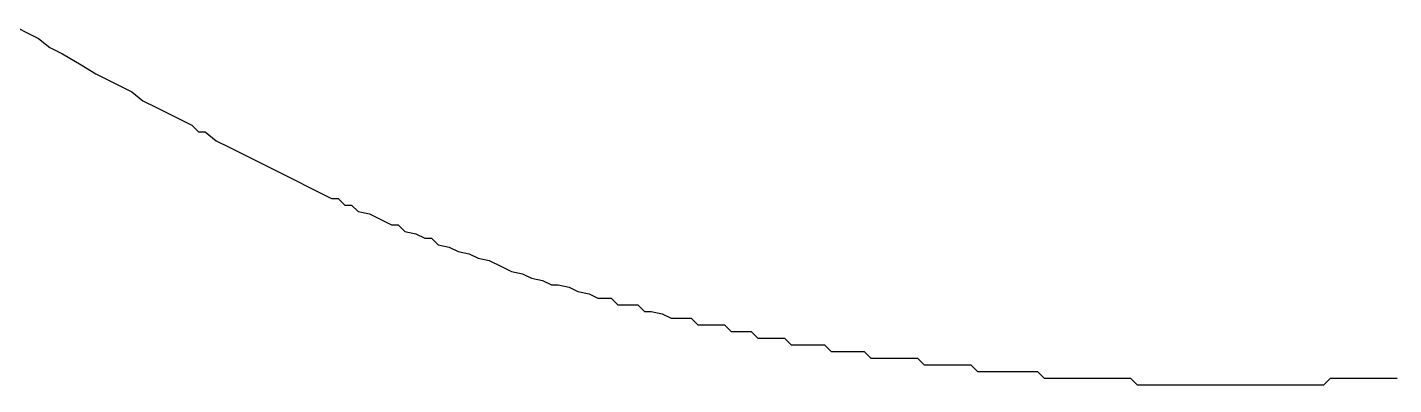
# Model space of a CAD drawing. Extents: x 0.5 to 4.01, y 0.5 to 4.16.
# Drawn here: x 2.644 to 3.328, y 3.95 to 4.129 of the extents above; entities that cross this region are included whole.
import ezdxf

# ---------------------------------------------------------------- set-up
doc = ezdxf.new("R2010")
doc.units = 0

msp = doc.modelspace()

# ---------------------------------------------------------------- linework, layer by layer
at = {"color": 1}
for p, q in [((2.63867, 4.129, -0.05432), (2.64533, 4.12567, -0.0546)), ((2.64533, 4.12567, -0.0546), (2.65, 4.12333, -0.05518)), ((2.65, 4.12333, -0.05518), (2.65556, 4.11889, -0.05453)), ((2.65556, 4.11889, -0.05453), (2.662, 4.11567, -0.05432)), ((2.662, 4.11567, -0.05432), (2.67124, 4.11021, -0.05443)), ((2.67124, 4.11021, -0.05443), (2.67867, 4.10567, -0.05432)), ((2.67867, 4.10567, -0.05432), (2.68533, 4.10233, -0.05432)), ((2.68533, 4.10233, -0.05432), (2.692, 4.099, -0.0546)), ((2.692, 4.099, -0.0546), (2.69667, 4.09667, -0.05518)), ((2.69667, 4.09667, -0.05518), (2.70222, 4.09222, -0.05453)), ((2.70222, 4.09222, -0.05453), (2.70867, 4.089, -0.05432)), ((2.70867, 4.089, -0.05432), (2.71533, 4.08567, -0.05432)), ((2.71533, 4.08567, -0.05432), (2.722, 4.08233, -0.0546)), ((2.722, 4.08233, -0.0546), (2.72667, 4.08, -0.05518)), ((2.72667, 4.08, -0.05518), (2.73, 4.07667, -0.05518)), ((2.73, 4.07667, -0.05518), (2.73333, 4.07667, -0.05518)), ((2.73333, 4.07667, -0.05518), (2.73889, 4.07222, -0.05453)), ((2.73889, 4.07222, -0.05453), (2.74533, 4.069, -0.05432)), ((2.74533, 4.069, -0.05432), (2.752, 4.06567, -0.05435)), ((2.752, 4.06567, -0.05435), (2.75867, 4.06233, -0.05432)), ((2.75867, 4.06233, -0.05432), (2.76533, 4.059, -0.05432)), ((2.76533, 4.059, -0.05432), (2.772, 4.05567, -0.05432)), ((2.772, 4.05567, -0.05432), (2.77867, 4.05233, -0.05432)), ((2.77867, 4.05233, -0.05432), (2.78533, 4.049, -0.05432)), ((2.78533, 4.049, -0.05432), (2.792, 4.04567, -0.05435)), ((2.792, 4.04567, -0.05435), (2.79667, 4.04333, -0.05518)), ((2.79667, 4.04333, -0.05518), (2.8, 4.04333, -0.05497)), ((2.8, 4.04333, -0.05497), (2.80333, 4.04, -0.05518)), ((2.80333, 4.04, -0.05518), (2.80667, 4.04, -0.05518)), ((2.80667, 4.04, -0.05518), (2.81, 4.03667, -0.05497)), ((2.81, 4.03667, -0.05497), (2.81556, 4.03556, -0.05426)), ((2.81556, 4.03556, -0.05426), (2.822, 4.03233, -0.05435)), ((2.822, 4.03233, -0.05435), (2.82667, 4.03, -0.05518)), ((2.82667, 4.03, -0.05518), (2.83, 4.03, -0.05497)), ((2.83, 4.03, -0.05497), (2.83333, 4.02667, -0.05497)), ((2.83333, 4.02667, -0.05497), (2.83889, 4.02556, -0.05429)), ((2.83889, 4.02556, -0.05429), (2.84333, 4.02333, -0.05518)), ((2.84333, 4.02333, -0.05518), (2.84667, 4.02333, -0.05497)), ((2.84667, 4.02333, -0.05497), (2.85, 4.02, -0.05497)), ((2.85, 4.02, -0.05497), (2.85556, 4.01889, -0.05429)), ((2.85556, 4.01889, -0.05429), (2.86, 4.01667, -0.05497)), ((2.86, 4.01667, -0.05497), (2.86556, 4.01556, -0.05423)), ((2.86556, 4.01556, -0.05423), (2.87, 4.01333, -0.05497)), ((2.87, 4.01333, -0.05497), (2.87556, 4.01222, -0.05419)), ((2.87556, 4.01222, -0.05419), (2.882, 4.009, -0.05435)), ((2.882, 4.009, -0.05435), (2.88667, 4.00667, -0.05497)), ((2.88667, 4.00667, -0.05497), (2.89222, 4.00556, -0.05423)), ((2.89222, 4.00556, -0.05423), (2.89667, 4.00333, -0.05497)), ((2.89667, 4.00333, -0.05497), (2.90222, 4.00222, -0.05419)), ((2.90222, 4.00222, -0.05419), (2.90667, 4, -0.05426)), ((2.90667, 4, -0.05426), (2.91, 4, -0.05497)), ((2.91, 4, -0.05497), (2.91556, 3.99889, -0.05395)), ((2.91556, 3.99889, -0.05395), (2.92, 3.99667, -0.05497)), ((2.92, 3.99667, -0.05497), (2.92556, 3.99556, -0.05423)), ((2.92556, 3.99556, -0.05423), (2.93, 3.99333, -0.05497)), ((2.93, 3.99333, -0.05497), (2.93333, 3.99333, -0.05497)), ((2.93333, 3.99333, -0.05497), (2.93667, 3.99333, -0.05426)), ((2.93667, 3.99333, -0.05426), (2.94, 3.99, -0.05426)), ((2.94, 3.99, -0.05426), (2.94333, 3.99, -0.05497)), ((2.94333, 3.99, -0.05497), (2.94667, 3.99, -0.05497)), ((2.94667, 3.99, -0.05497), (2.95, 3.99, -0.05426)), ((2.95, 3.99, -0.05426), (2.95333, 3.98667, -0.05426)), ((2.95333, 3.98667, -0.05426), (2.95667, 3.98667, -0.05497)), ((2.95667, 3.98667, -0.05497), (2.96222, 3.98556, -0.05419)), ((2.96222, 3.98556, -0.05419), (2.96667, 3.98333, -0.05426)), ((2.96667, 3.98333, -0.05426), (2.97, 3.98333, -0.05497)), ((2.97, 3.98333, -0.05497), (2.97333, 3.98333, -0.05426)), ((2.97333, 3.98333, -0.05426), (2.97667, 3.98333, -0.05375)), ((2.97667, 3.98333, -0.05375), (2.98, 3.98, -0.05426)), ((2.98, 3.98, -0.05426), (2.98333, 3.98, -0.05497)), ((2.98333, 3.98, -0.05497), (2.98667, 3.98, -0.05497)), ((2.98667, 3.98, -0.05497), (2.99, 3.98, -0.05426)), ((2.99, 3.98, -0.05426), (2.99333, 3.98, -0.05375)), ((2.99333, 3.98, -0.05375), (2.99667, 3.97667, -0.05426)), ((2.99667, 3.97667, -0.05426), (3, 3.97667, -0.05497)), ((3, 3.97667, -0.05497), (3.00333, 3.97667, -0.05426)), ((3.00333, 3.97667, -0.05426), (3.00667, 3.97667, -0.05375)), ((3.00667, 3.97667, -0.05375), (3.01, 3.97333, -0.05375)), ((3.01, 3.97333, -0.05375), (3.01333, 3.97333, -0.05426)), ((3.01333, 3.97333, -0.05426), (3.01667, 3.97333, -0.05497)), ((3.01667, 3.97333, -0.05497), (3.02, 3.97333, -0.05426)), ((3.02, 3.97333, -0.05426), (3.02333, 3.97333, -0.05375)), ((3.02333, 3.97333, -0.05375), (3.02667, 3.97, -0.05375)), ((3.02667, 3.97, -0.05375), (3.03, 3.97, -0.05426)), ((3.03, 3.97, -0.05426), (3.03333, 3.97, -0.05497)), ((3.03333, 3.97, -0.05497), (3.03667, 3.97, -0.05497)), ((3.03667, 3.97, -0.05497), (3.04, 3.97, -0.05426)), ((3.04, 3.97, -0.05426), (3.04333, 3.97, -0.05375)), ((3.04333, 3.97, -0.05375), (3.04667, 3.96667, -0.05375)), ((3.04667, 3.96667, -0.05375), (3.05, 3.96667, -0.05426)), ((3.05, 3.96667, -0.05426), (3.05333, 3.96667, -0.05497)), ((3.05333, 3.96667, -0.05497), (3.05667, 3.96667, -0.05497)), ((3.05667, 3.96667, -0.05497), (3.06, 3.96667, -0.05426)), ((3.06, 3.96667, -0.05426), (3.06333, 3.96667, -0.05375)), ((3.06333, 3.96667, -0.05375), (3.06667, 3.96333, -0.05375)), ((3.06667, 3.96333, -0.05375), (3.07, 3.96333, -0.05426)), ((3.07, 3.96333, -0.05426), (3.07333, 3.96333, -0.05497)), ((3.07333, 3.96333, -0.05497), (3.07667, 3.96333, -0.05588)), ((3.07667, 3.96333, -0.05588), (3.08, 3.96333, -0.05497)), ((3.08, 3.96333, -0.05497), (3.08333, 3.96333, -0.05426)), ((3.08333, 3.96333, -0.05426), (3.08667, 3.96333, -0.05375)), ((3.08667, 3.96333, -0.05375), (3.09, 3.96333, -0.05344)), ((3.09, 3.96333, -0.05344), (3.09333, 3.96, -0.05375)), ((3.09333, 3.96, -0.05375), (3.09667, 3.96, -0.05426)), ((3.09667, 3.96, -0.05426), (3.1, 3.96, -0.05497)), ((3.1, 3.96, -0.05497), (3.10333, 3.96, -0.05588)), ((3.10333, 3.96, -0.05588), (3.10667, 3.96, -0.05497)), ((3.10667, 3.96, -0.05497), (3.11, 3.96, -0.05426)), ((3.11, 3.96, -0.05426), (3.11333, 3.96, -0.05375)), ((3.11333, 3.96, -0.05375), (3.11667, 3.96, -0.05344)), ((3.11667, 3.96, -0.05344), (3.12, 3.95667, -0.05344)), ((3.12, 3.95667, -0.05344), (3.12333, 3.95667, -0.05375)), ((3.12333, 3.95667, -0.05375), (3.12667, 3.95667, -0.05426)), ((3.12667, 3.95667, -0.05426), (3.13, 3.95667, -0.05497)), ((3.13, 3.95667, -0.05497), (3.13333, 3.95667, -0.05588)), ((3.13333, 3.95667, -0.05588), (3.13667, 3.95667, -0.05588)), ((3.13667, 3.95667, -0.05588), (3.14, 3.95667, -0.05497)), ((3.14, 3.95667, -0.05497), (3.14333, 3.95667, -0.05426)), ((3.14333, 3.95667, -0.05426), (3.14667, 3.95667, -0.05375)), ((3.14667, 3.95667, -0.05375), (3.15, 3.95667, -0.05344)), ((3.15, 3.95667, -0.05344), (3.15333, 3.95333, -0.05344)), ((3.15333, 3.95333, -0.05344), (3.15667, 3.95333, -0.05375)), ((3.15667, 3.95333, -0.05375), (3.16, 3.95333, -0.05426)), ((3.16, 3.95333, -0.05426), (3.16333, 3.95333, -0.05497)), ((3.16333, 3.95333, -0.05497), (3.16667, 3.95333, -0.05588)), ((3.16667, 3.95333, -0.05588), (3.17, 3.95333, -0.05667)), ((3.17, 3.95333, -0.05667), (3.17333, 3.95333, -0.05667)), ((3.17333, 3.95333, -0.05667), (3.17667, 3.95333, -0.05667)), ((3.17667, 3.95333, -0.05667), (3.18, 3.95333, -0.05588)), ((3.18, 3.95333, -0.05588), (3.18333, 3.95333, -0.05497)), ((3.18333, 3.95333, -0.05497), (3.18667, 3.95333, -0.05426)), ((3.18667, 3.95333, -0.05426), (3.19, 3.95333, -0.05375)), ((3.19, 3.95333, -0.05375), (3.19333, 3.95333, -0.05344)), ((3.19333, 3.95333, -0.05344), (3.19667, 3.95333, -0.05333)), ((3.19667, 3.95333, -0.05333), (3.2, 3.95, -0.05344)), ((3.2, 3.95, -0.05344), (3.20333, 3.95, -0.05375)), ((3.20333, 3.95, -0.05375), (3.20667, 3.95, -0.05426)), ((3.20667, 3.95, -0.05426), (3.21, 3.95, -0.05497)), ((3.21, 3.95, -0.05497), (3.21333, 3.95, -0.05588)), ((3.21333, 3.95, -0.05588), (3.21667, 3.95, -0.05667)), ((3.21667, 3.95, -0.05667), (3.22, 3.95, -0.05667)), ((3.22, 3.95, -0.05667), (3.22333, 3.95, -0.05667)), ((3.22333, 3.95, -0.05667), (3.22667, 3.95, -0.05667)), ((3.22667, 3.95, -0.05667), (3.23, 3.95, -0.05667)), ((3.23, 3.95, -0.05667), (3.23333, 3.95, -0.05667)), ((3.23333, 3.95, -0.05667), (3.23667, 3.95, -0.05667)), ((3.23667, 3.95, -0.05667), (3.24, 3.95, -0.05667)), ((3.24, 3.95, -0.05667), (3.24333, 3.95, -0.05667)), ((3.24333, 3.95, -0.05667), (3.24667, 3.95, -0.05667)), ((3.24667, 3.95, -0.05667), (3.25, 3.95, -0.05667)), ((3.25, 3.95, -0.05667), (3.25333, 3.95, -0.05667)), ((3.25333, 3.95, -0.05667), (3.25667, 3.95, -0.05667)), ((3.25667, 3.95, -0.05667), (3.26, 3.95, -0.05667)), ((3.26, 3.95, -0.05667), (3.26333, 3.95, -0.05667)), ((3.26333, 3.95, -0.05667), (3.26667, 3.95, -0.05667)), ((3.26667, 3.95, -0.05667), (3.27, 3.95, -0.05667)), ((3.27, 3.95, -0.05667), (3.27333, 3.95, -0.05667)), ((3.27333, 3.95, -0.05667), (3.27667, 3.95, -0.05667)), ((3.27667, 3.95, -0.05667), (3.28, 3.95, -0.05588)), ((3.28, 3.95, -0.05588), (3.28333, 3.95, -0.05497)), ((3.28333, 3.95, -0.05497), (3.28667, 3.95, -0.05426)), ((3.28667, 3.95, -0.05426), (3.29, 3.95, -0.05375)), ((3.29, 3.95, -0.05375), (3.29333, 3.95, -0.05344)), ((3.29333, 3.95, -0.05344), (3.29667, 3.95333, -0.05333)), ((3.29667, 3.95333, -0.05333), (3.3, 3.95333, -0.05333)), ((3.3, 3.95333, -0.05333), (3.30333, 3.95333, -0.05333)), ((3.30333, 3.95333, -0.05333), (3.30667, 3.95333, -0.05344)), ((3.30667, 3.95333, -0.05344), (3.31, 3.95333, -0.05375)), ((3.31, 3.95333, -0.05375), (3.31333, 3.95333, -0.05426)), ((3.31333, 3.95333, -0.05426), (3.31667, 3.95333, -0.05497)), ((3.31667, 3.95333, -0.05497), (3.32, 3.95333, -0.05588)), ((3.32, 3.95333, -0.05588), (3.32333, 3.95333, -0.05667)), ((3.32333, 3.95333, -0.05667), (3.32667, 3.95333, -0.05667)), ((3.32667, 3.95333, -0.05667), (3.33, 3.95333, -0.05667))]:
    msp.add_line(p, q, dxfattribs=at)

doc.saveas('drawing.dxf')
